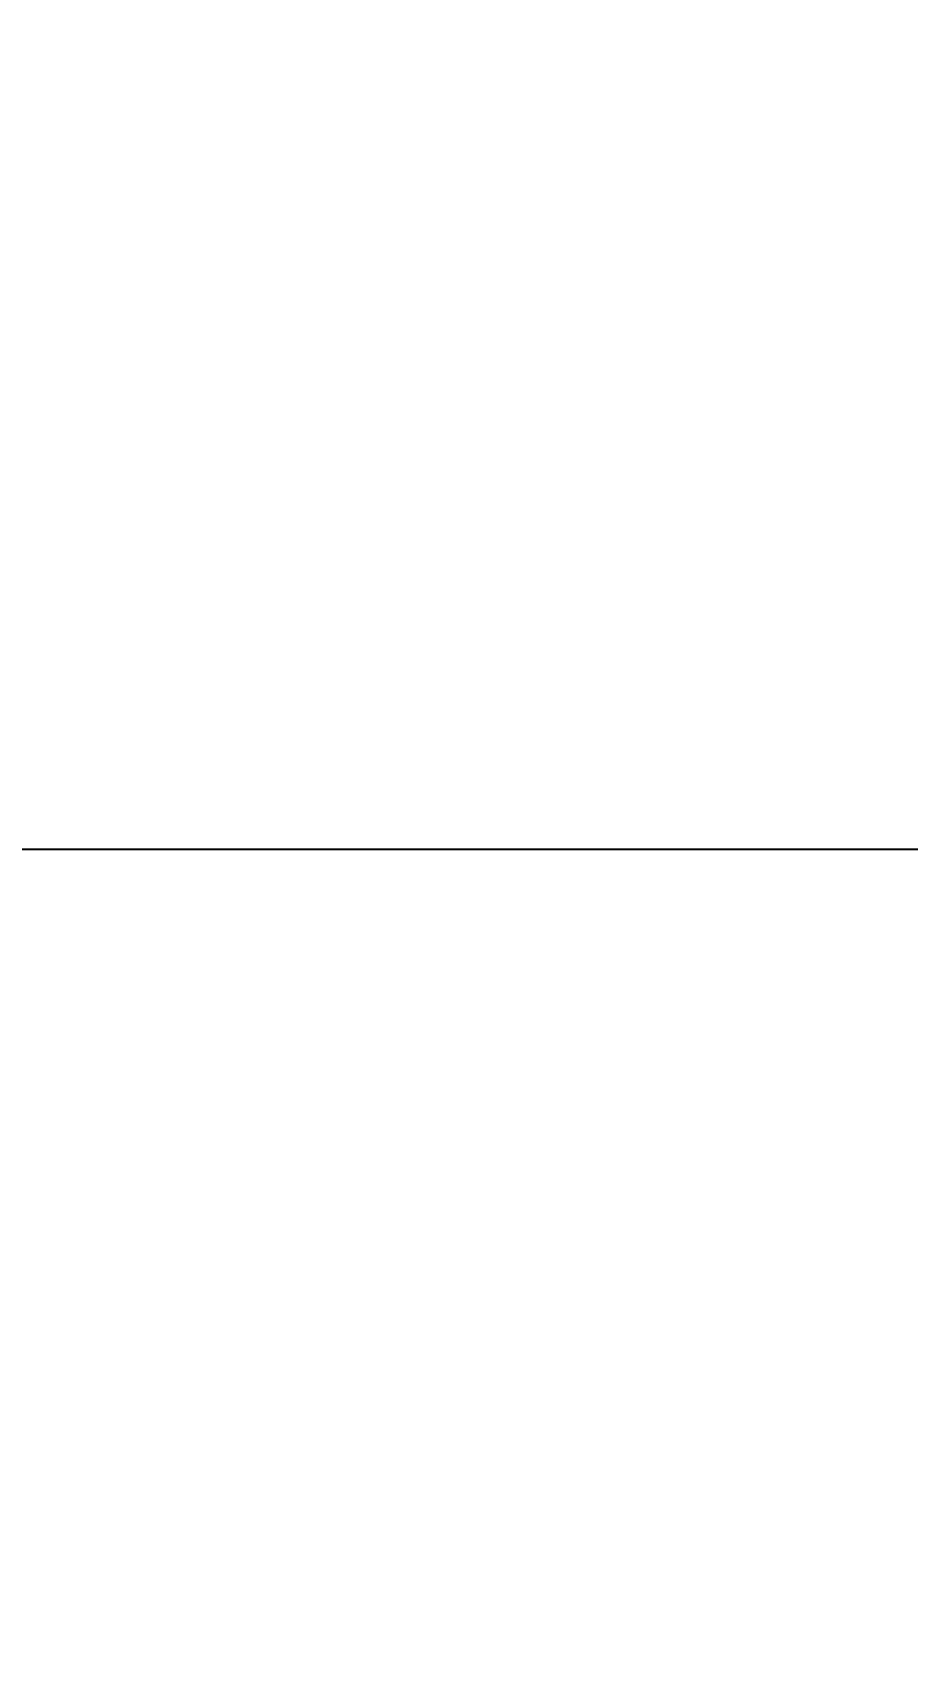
# Model space of a CAD drawing. Header units: metres. Extents: x -434 to 683, y -422 to -228.
# Drawn here: x 45.7868 to 45.9722, y -294.6854 to -294.3389 of the extents above; entities that cross this region are included whole.
import ezdxf

# ---------------------------------------------------------------- set-up
doc = ezdxf.new("R2010")
doc.units = ezdxf.units.M
doc.header["$MEASUREMENT"] = 0
doc.header["$PDMODE"] = 34
doc.layers.add('Dim-inside', color=1, linetype='Continuous')
doc.styles.add('UTMAN', font='romantic.ttf', dxfattribs={"width": 0.6})
doc.dimstyles.new('kamal 1', dxfattribs={"dimscale": 0.8, "dimtxt": 0.33, "dimasz": 0.1, "dimexe": 0, "dimexo": 0, "dimgap": 0.09, "dimtad": 0, "dimzin": 0, "dimdsep": 46, "dimtxsty": 'UTMAN', "dimblk": 'OBLIQUE', "dimcen": 0.09, "dimclrd": 252, "dimclre": 8, "dimclrt": 7, "dimadec": 0, "dimazin": 0, "dimtfac": 1, "dimtix": 1, "dimtofl": 0, "dimtmove": 1, "dimatfit": 3, "dimldrblk": 'OBLIQUE', "dimfxl": 1, "dimtolj": 1, "dimtzin": 0, "dimlwd": -1, "dimarcsym": 0})

# ---------------------------------------------------------------- blocks, each defined once
blk = doc.blocks.new('_OBLIQUE')
at = {"color": 0, "linetype": 'ByBlock'}
blk.add_line((-0.5, -0.5), (0.5, 0.5), dxfattribs=at)
blk = doc.blocks.new('*D55')
at = {"layer": 'DEFPOINTS', "color": 0, "transparency": 16777216}
for p in [(44.87839, -294.35939), (48.77383, -294.35939), (48.77383, -294.51215)]:
    blk.add_point(p, dxfattribs=at)
at = {"layer": 'Dim-inside', "color": 8, "lineweight": -2, "transparency": 16777216}
for p, q in [((44.87839, -294.35939), (44.87839, -294.51215)), ((48.77383, -294.35939), (48.77383, -294.51215))]:
    blk.add_line(p, q, dxfattribs=at)
at = {"layer": 'Dim-inside', "color": 252, "transparency": 16777216}
for p, q in [((44.87839, -294.51215), (46.55716, -294.51215)), ((48.77383, -294.51215), (47.09505, -294.51215))]:
    blk.add_line(p, q, dxfattribs=at)
at = {"layer": 'Dim-inside', "color": 252, "transparency": 16777216, "xscale": 0.08000000000000002, "yscale": 0.08000000000000002, "zscale": 0.08000000000000002, "rotation": 180}
blk.add_blockref('_OBLIQUE', (44.87839, -294.51215), dxfattribs=at)
at = {"layer": 'Dim-inside', "color": 252, "transparency": 16777216, "xscale": 0.08000000000000002, "yscale": 0.08000000000000002, "zscale": 0.08000000000000002}
blk.add_blockref('_OBLIQUE', (48.77383, -294.51215), dxfattribs=at)
at = {"layer": 'Dim-inside', "color": 7, "transparency": 16777216, "insert": (46.82611, -294.51215), "char_height": 0.264, "attachment_point": 5, "style": 'UTMAN'}
blk.add_mtext('\\A1;3.90', dxfattribs=at)

msp = doc.modelspace()

# ---------------------------------------------------------------- dimensions: what is measured, and where the dimension line sits
at = {"layer": 'Dim-inside'}
dim = msp.add_linear_dim(base=(48.77383, -294.51215), p1=(44.87839, -294.35939), p2=(48.77383, -294.35939), dimstyle='kamal 1', dxfattribs=at)
dim.commit()
dim.dimension.update_dxf_attribs({"geometry": '*D55', "text_midpoint": (46.82611, -294.51215)})

doc.saveas('drawing.dxf')
